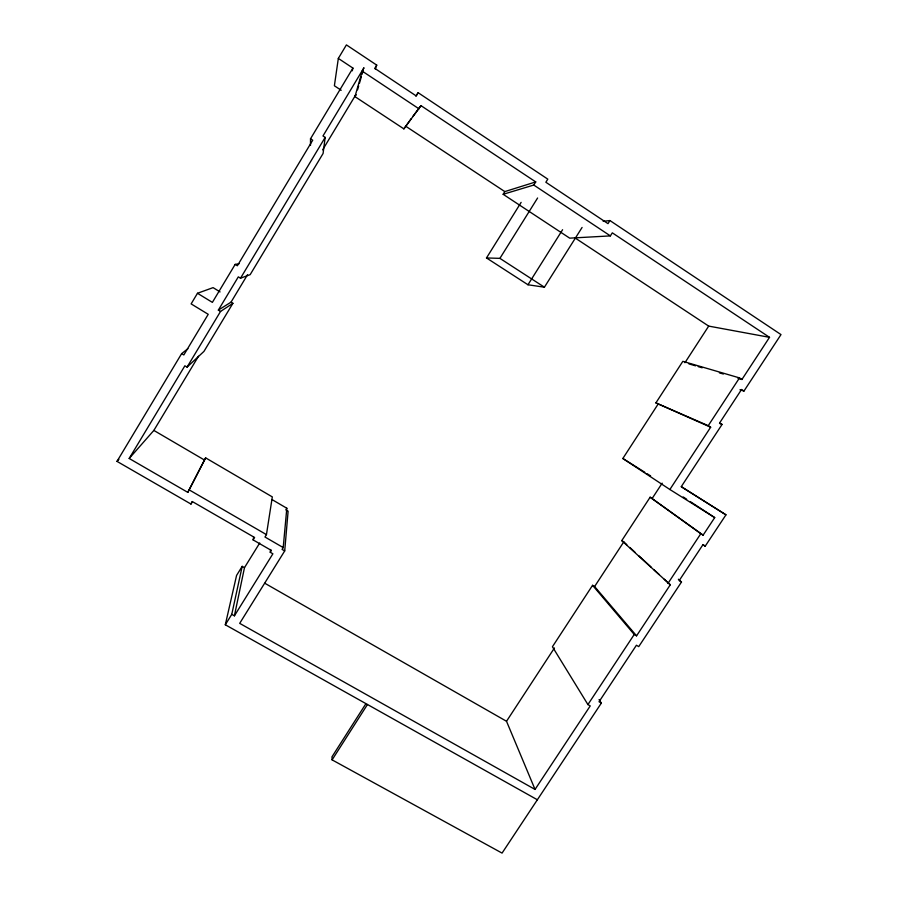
<?xml version="1.0" encoding="UTF-8"?>
<svg xmlns="http://www.w3.org/2000/svg" width="898" height="898" viewBox="0 0 898 898"><rect width="100%" height="100%" fill="white"/><g stroke="black" fill="none" stroke-linecap="round" stroke-linejoin="round"><path stroke-width="1.35" d="M310.495 145.42L310.506 138.797L352.914 68.091L338.333 58.415L346.415 44.9L376.722 65.105L375.319 69.056M664.228 579.21L670.29 584.8L636.559 635.84L594.599 586.54L592.568 585.316L552.416 646.751L587.921 704.571L590.233 705.918L535.04 789.432L239.699 623.358L284.711 550.923L288.112 511.164L285.833 509.828L286.821 508.234L272.161 499.658M284.711 550.923L282.073 549.396L283.207 547.567L286.821 508.234M737.943 378.305L741.916 379.484L769.519 337.334L612.313 232.84L610.382 235.893L569.691 238.15L503.149 194.294L533.782 185.044L535.736 181.924L420.982 105.65L403.876 128.874L354.957 96.636L362.264 71.155L363.971 67.743L322.977 135.968L325.166 137.394L323.089 153.479L250.16 274.653L240.518 278.2L238.318 276.853L218.349 310.102L220.538 311.438L232.908 303.311L231.022 302.166L218.349 310.102M234.412 615.826L244.481 567.648L242.191 566.346L231.774 614.333L234.412 615.826L272.891 553.797L270.253 552.281L270.624 549.52M338.333 58.415L334.382 85.77L341.218 90.271M283.207 547.567L264.966 537.015L266.448 534.624L272.319 496.908L205.631 457.868L187.805 492.373L129.189 458.474L184.876 365.8L187.065 367.114L203.969 351.387L232.908 303.311M270.253 552.281L271.387 550.452L253.113 539.9L253.651 537.15M537.363 799.77L225.308 624.772L236.567 575.438L242.191 566.346M352.285 70.819L352.914 68.091M357.561 89.822L358.684 85.927M359.436 83.323L361.322 76.835M362.085 74.242L363.207 70.347M187.884 348.716L181.643 353.621L116.998 461.381L190.971 504.047L192.161 501.533M187.805 492.373L205.631 457.868M220.066 291.917L213.084 287.629L197.481 293.276L191.128 303.894L208.224 314.311L183.832 354.946L181.643 353.621M239.07 263.776L235.164 264.394L212.377 302.379L197.481 293.276M187.065 367.114L220.538 311.438M240.518 278.2L325.166 137.394M129.189 458.474L153.85 430.423L198.492 356.237M231.022 302.166L247.556 274.676M322.64 149.865L355.709 94.907M354.957 96.636L356.079 94.784M376.722 65.105L374.769 68.349L416.201 95.929L418.154 92.718L547.802 179.14L545.861 182.26L608.002 223.636L609.944 220.56L781.002 334.584L743.959 391.057L739.974 389.777M403.876 128.874L411.239 118.581M190.971 504.047L192.441 501.623L254.583 537.498L253.113 539.9M244.481 567.648L259.724 542.998M225.308 624.772L231.774 614.333M503.149 194.294L504.811 191.6L535.736 181.924M582.084 227.452L544.413 287.203L527.979 284.767L486.491 257.951L521.132 202.376M486.491 257.951L499.905 258.366L537.599 197.998M527.979 284.767L562.586 229.72M365.632 704.133L331.968 756.857L332.092 759.865L502.061 853.1L601.346 703.1L599.067 699.576M332.092 759.865L367.473 704.492M658.021 404.246L622.842 458.496L669.874 489.5L710.655 427.224L655.899 402.899L682.828 361.344L739.503 377.901L741.916 379.484M684.95 362.713L708.69 326.097L769.519 337.334M670.29 584.8L621.764 540.63L650.141 497.211L703.123 535.141L714.707 517.607L690.192 501.533M535.04 789.432L506.517 721.274L554.448 647.952M594.599 586.54L623.784 541.876L621.764 540.63M652.161 498.469L662.174 483.169M655.899 402.899L708.241 425.674L739.503 377.901M743.959 391.057L741.557 389.485L719.657 422.902L722.059 424.451L681.234 486.705L725.954 514.835L705.199 546.197L702.898 544.772L679.191 580.602L681.492 582.016L638.736 646.616L636.424 645.235L599.033 701.753L601.346 703.1M587.921 704.571L634.246 634.459L592.568 585.316M667.977 583.397L700.81 533.693L650.141 497.211M415.897 96.064L418.154 92.718M412.856 116.426L420.982 105.65M116.998 461.381L118.884 459.349M603.164 221.29L609.944 220.56M688.923 363.892L695.546 365.834M698.195 366.62L702.169 367.787M719.388 372.85L723.373 374.017M719.489 423.373L722.059 424.451M264.831 583.262L506.517 721.274M189.287 489.938L266.448 534.624M153.85 430.423L204.351 459.978M634.246 634.459L636.559 635.84M235.164 264.394L237.364 265.752L312.706 140.211L310.506 138.797M700.81 533.693L703.123 535.141M622.842 458.496L644.82 472.281M647.132 473.74L650.601 475.906M669.874 489.5L714.707 517.607M681.369 486.694L725.954 514.835M708.241 425.674L710.655 427.224M499.905 258.366L544.413 287.203M683.187 496.942L686.689 499.243M405.548 126.124L504.811 191.6M574.855 237.802L708.69 326.097M362.264 71.155L419.029 108.849M533.782 185.044L610.382 235.893M702.977 544.547L705.199 546.197M678.372 579.232L681.492 582.016M623.784 541.876L626.826 544.682M629.857 547.477L634.908 552.147M638.949 555.873L651.084 567.076M654.114 569.871L659.166 574.54"/></g></svg>
